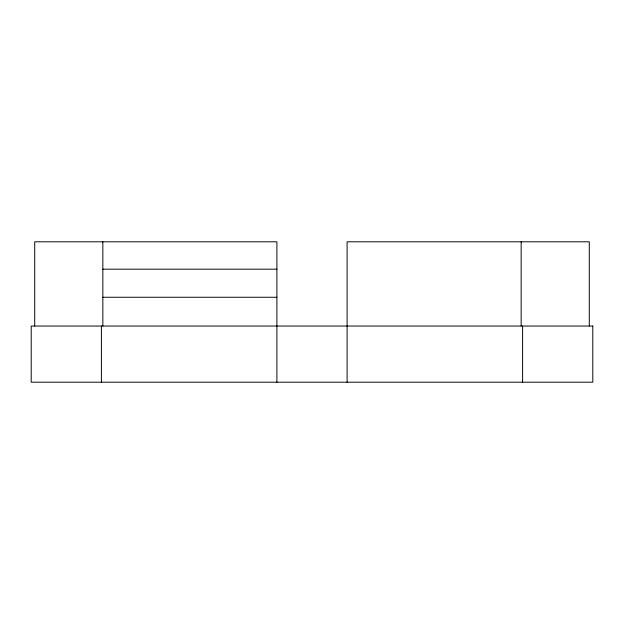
<?xml version="1.0" encoding="UTF-8"?>
<svg xmlns="http://www.w3.org/2000/svg" width="624" height="624" viewBox="0 0 624 624"><rect width="100%" height="100%" fill="white"/><g stroke="black" fill="none" stroke-linecap="round" stroke-linejoin="round"><path stroke-width="0.94" d="M102.851 269.178L276.9 269.178M102.851 297.258L276.9 297.258M589.29 326.04L589.29 241.8L347.1 241.8L347.1 382.2M522.6 326.04L522.6 382.2M521.149 241.8L521.149 326.04M276.9 382.2L276.9 241.8L34.71 241.8L34.71 326.04M102.851 241.8L102.851 326.04M101.4 326.04L101.4 382.2M592.8 326.04L31.2 326.04L31.2 382.2L592.8 382.2L592.8 326.04"/></g></svg>
